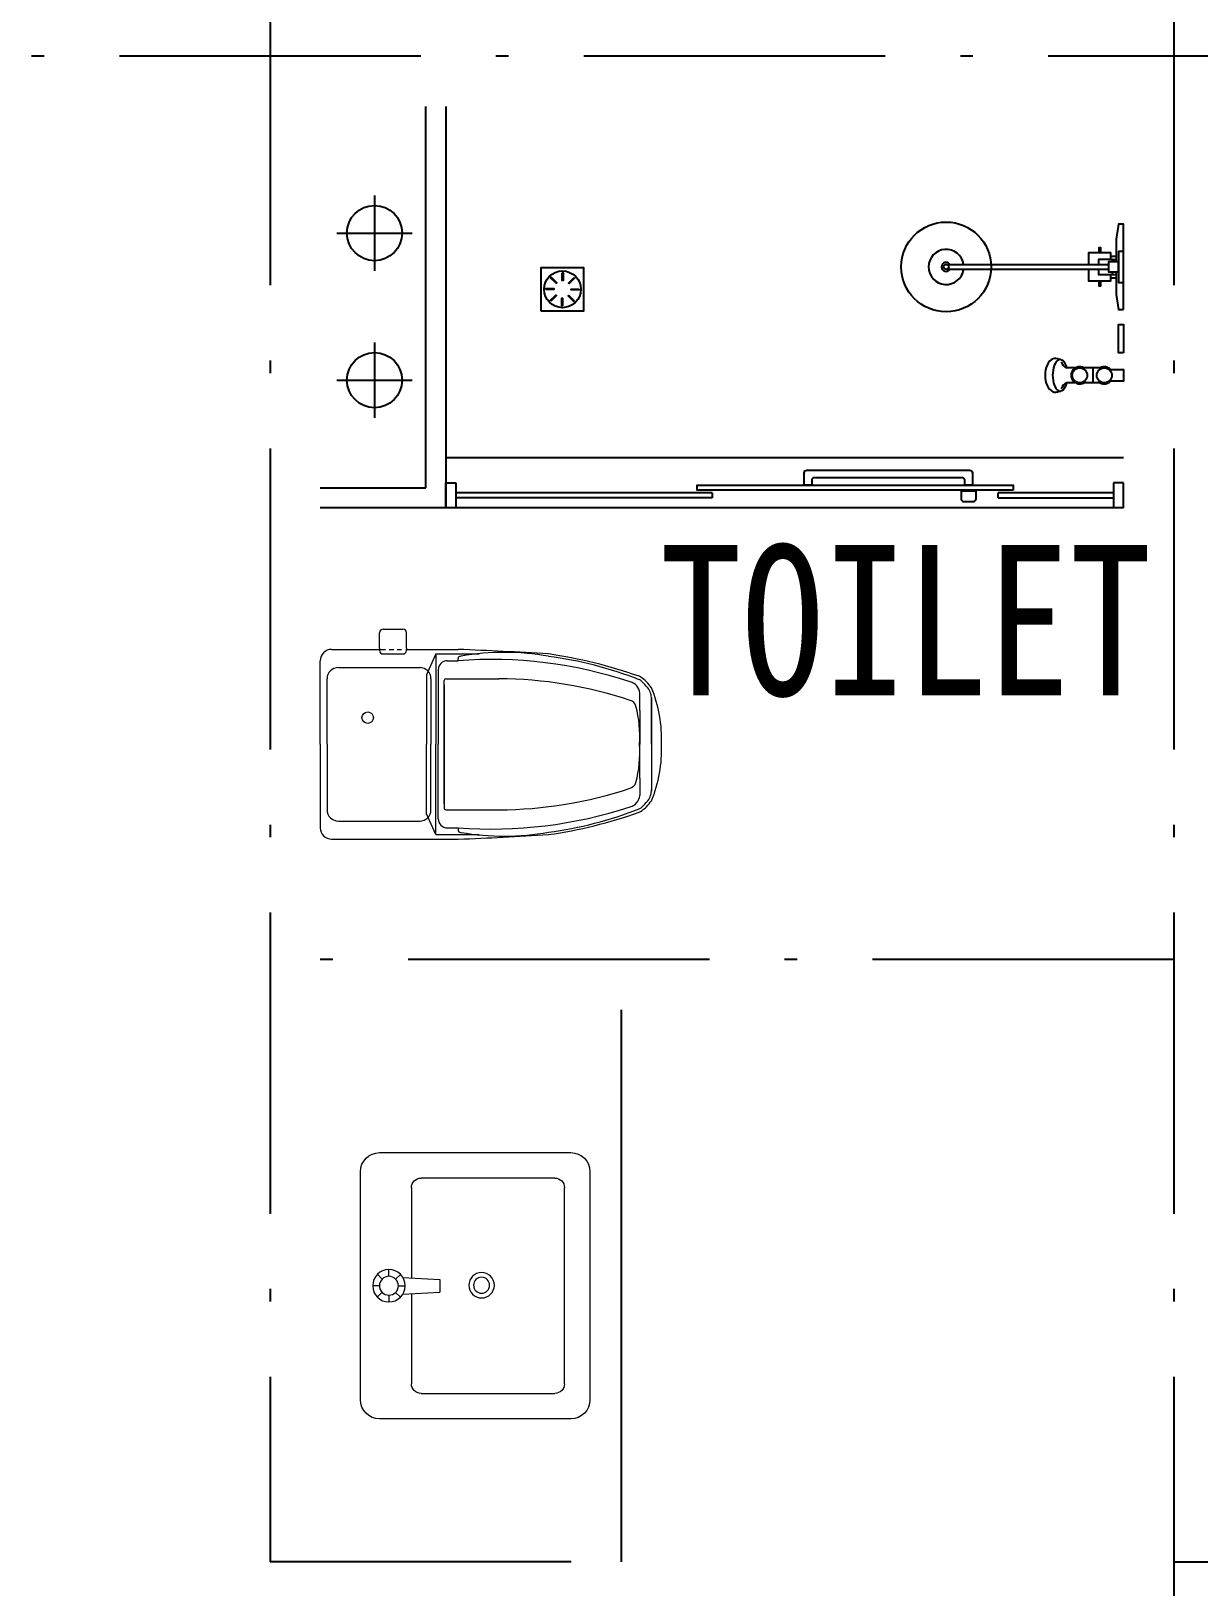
# Model space of a CAD drawing. Extents: x 164940 to 3842273, y 640355 to 1124023.
# Drawn here: x 3656441 to 3658767, y 1102627 to 1105727 of the extents above; entities that cross this region are included whole.
import ezdxf

# ---------------------------------------------------------------- set-up
doc = ezdxf.new("R2010")
doc.units = 0
doc.header["$LTSCALE"] = 1000
doc.header["$MEASUREMENT"] = 0
doc.linetypes.add('ACAD_ISO10W100', pattern=[18.5, 12, -3, 0.5, -3])
doc.linetypes.add('DOTE', pattern=[2.42, 2, -0.2, 0.02, -0.2])
for name, color, linetype in [('-厨卫', 154, 'Continuous'), ('-管井', 228, 'Continuous'), ('DOTE', 1, 'DOTE')]:
    doc.layers.add(name, color=color, linetype=linetype)
doc.layers.add('家具', color=33, linetype='Continuous', lineweight=5)
doc.styles.add('-黑体', font='SIMHEI.TTF', dxfattribs={"width": 0.8})

# ---------------------------------------------------------------- blocks, each defined once
blk = doc.blocks.new('dfdsf')
at = {"layer": '家具'}
for p, q in [((-5626.5, -27307.3), (-6080.7, -27307.3)), ((-6118.8, -27345.4), (-6118.8, -27726.4)), ((-5588.4, -27726.4), (-5588.4, -27345.4)), ((-6080.7, -27764.5), (-5626.5, -27764.5))]:
    blk.add_line(p, q, dxfattribs=at)
at = {"layer": '家具', "color": 8}
for p, q in [((-5866.9, -27350.6), (-5876.4, -27341.1)), ((-5853.6, -27345.2), (-5853.6, -27331.7)), ((-5831.1, -27340.8), (-5840.5, -27350.5)), ((-5872.4, -27364), (-5885.9, -27364)), ((-5834.8, -27364), (-5821.3, -27364)), ((-5866.7, -27377.4), (-5876.1, -27387.1)), ((-5870.1, -27391.7), (-5866.3, -27465.6)), ((-5853.6, -27382.8), (-5853.6, -27396.2)), ((-5837.1, -27391.7), (-5840.9, -27465.6)), ((-5830.8, -27386.8), (-5840.3, -27377.3)), ((-6068, -27694.7), (-6068, -27428)), ((-6049, -27408.9), (-5869.2, -27408.9)), ((-5838, -27408.9), (-5658.2, -27408.9)), ((-5639.2, -27428), (-5639.2, -27694.7)), ((-5866.3, -27465.6), (-5840.9, -27465.6)), ((-5658.2, -27713.7), (-6049, -27713.7))]:
    blk.add_line(p, q, dxfattribs=at)
for centre, radius in [((-5853.6, -27364), 32.3), ((-5853.6, -27364), 18.8), ((-5854.6, -27548.6), 25.4), ((-5854.6, -27548.6), 16)]:
    blk.add_circle(centre, radius, dxfattribs=at)
at = {"layer": '家具'}
for centre, start, end in [((-6080.7, -27345.4), 90, 180), ((-5626.5, -27345.4), 0, 90), ((-6080.7, -27726.4), 180, 270), ((-5626.5, -27726.4), 270, 0)]:
    blk.add_arc(centre, 38.1, start, end, dxfattribs=at)
at = {"layer": '家具', "color": 8}
for centre, start, end in [((-6049, -27428), 90, 180), ((-5658.2, -27428), 0, 90), ((-6049, -27694.7), 180, 270), ((-5658.2, -27694.7), 270, 0)]:
    blk.add_arc(centre, 19.1, start, end, dxfattribs=at)
blk = doc.blocks.new('A$C37A63D83')
at = {"layer": '家具', "color": 8}
for p, q in [((136.4, 659.7), (322.6, 659.7)), ((229.5, 659.7), (136.4, 659.7)), ((152.1, 636.3), (127.6, 636.3)), ((162, 636.3), (152.1, 636.3)), ((162, 636.3), (229.5, 636.3)), ((297, 636.3), (229.5, 636.3)), ((297, 636.3), (306.9, 636.3)), ((306.9, 636.3), (331.4, 636.3)), ((99, 250.2), (99, 355.5)), ((360, 250.2), (360, 355.5)), ((49.5, 230.4), (49.5, 316.4)), ((54, 279), (54, 280.3)), ((63, 274.5), (58.5, 274.5)), ((63, 252.9), (63, 274.5)), ((396, 252.9), (396, 274.5)), ((396, 274.5), (400.5, 274.5)), ((49.5, 230.4), (229.5, 230.4)), ((49.5, 230.4), (90.9, 211.5)), ((81, 234.9), (229.5, 234.9)), ((99, 220.5), (229.5, 220.5)), ((229.5, 246.6), (102.6, 246.6)), ((110.7, 246.6), (229.5, 246.6)), ((229.5, 246.6), (356.4, 246.6)), ((348.3, 246.6), (229.5, 246.6)), ((378, 234.9), (229.5, 234.9)), ((409.5, 230.4), (229.5, 230.4)), ((360, 220.5), (229.5, 220.5)), ((409.5, 230.4), (368.1, 211.5)), ((76.5, 36), (76.5, 198)), ((90.9, 211.5), (229.5, 211.5)), ((368.1, 211.5), (229.5, 211.5)), ((382.5, 36), (382.5, 198)), ((37.8, 171.9), (42.3, 171.9)), ((40.5, 153.1), (40.5, 161.7)), ((49.5, 125.1), (49.5, 164.7)), ((40.5, 137), (40.5, 146.5)), ((40.5, 121.2), (40.5, 129.7)), ((37.8, 117.9), (42.3, 117.9)), ((229.5, 13.5), (99, 13.5)), ((229.5, 13.5), (360, 13.5))]:
    blk.add_line(p, q, dxfattribs=at)
at = {"layer": '家具'}
for p, q in [((409.5, 230.4), (409.5, 316.4)), ((405, 279), (405, 280.3)), ((40.5, 170.1), (40.5, 274.5)), ((418.5, 22.5), (418.5, 274.5)), ((0, 125.1), (0, 164.7)), ((37.8, 171.9), (7.2, 171.9)), ((37.8, 117.9), (7.2, 117.9)), ((40.5, 22.5), (40.5, 122)), ((229.5, 0), (63, 0)), ((229.5, 0), (396, 0))]:
    blk.add_line(p, q, dxfattribs=at)
at = {"layer": '家具', "color": 8}
blk.add_circle((176.4, 94.5), 11.4, dxfattribs=at)
at = {"layer": '家具'}
for centre, radius, start, end in [((159.1, 596.7), 75.7, 123.7473, 147.2649), ((216.6, 423.2), 256.6, 87.121, 112.8427), ((242.4, 423.2), 256.6, 67.1573, 92.879), ((299.9, 596.7), 75.7, 32.7351, 56.2527), ((978.6, 321), 938.6, 160.4627, 171.8238), ((106.7, 630.4), 13.5, 147.2649, 160.4629), ((345.7, 630.4), 13.5, 21.3401, 45.0457), ((352.3, 630.4), 13.5, 19.5371, 32.7351), ((-519.6, 321), 938.7, 8.1773, 19.5371), ((7035.2, 15), 6999.5, 176.39994, 177.87525), ((-6576.2, 15), 6999.5, 2.12475, 3.60006), ((7.2, 164.7), 7.2, 90, 180), ((7.2, 125.1), 7.2, 180, 270), ((63, 22.5), 22.5, 180, 270), ((396, 22.5), 22.5, 270, 0)]:
    blk.add_arc(centre, radius, start, end, dxfattribs=at)
at = {"layer": '家具', "color": 8}
for centre, radius, start, end in [((347, 396.4), 344.2, 131.9223, 134.9543), ((138, 625.7), 34, 87.4207, 128.0687), ((321, 625.7), 34, 51.9313, 92.5793), ((112, 396.4), 344.2, 45.0457, 48.0777), ((823.8, 352.9), 776.2, 158.6599, 172.4763), ((113.3, 630.4), 13.5, 134.9543, 158.6599), ((129.6, 611.1), 25.3, 94.6124, 166.2529), ((159.2, 611.8), 18, 109.1813, 161.5027), ((214.4, 386.4), 250, 86.5925, 104.1516), ((244.6, 386.4), 250, 75.8484, 93.4075), ((299.8, 611.8), 18, 18.4973, 70.8187), ((329.4, 611.1), 25.3, 13.7471, 85.3876), ((-364.8, 352.9), 776.2, 7.5237, 21.3401), ((941.9, 340.4), 881.4, 161.7059, 184.2897), ((933.3, 352.9), 834.3, 161.5027, 179.8181), ((-474.3, 352.9), 834.3, 0.1819, 18.4973), ((-482.9, 340.4), 881.4, 355.7103, 18.2941), ((545.5, 366.9), 499.1, 169.8851, 189.9823), ((-86.5, 366.9), 499.1, 350.0177, 10.1149), ((58.5, 279), 4.5, 180, 270), ((400.5, 279), 4.5, 270, 0), ((81, 252.9), 18, 180, 270), ((102.6, 250.2), 3.6, 180, 270), ((356.4, 250.2), 3.6, 270, 0), ((378, 252.9), 18, 270, 0), ((99, 198), 22.5, 90, 180), ((360, 198), 22.5, 0, 90), ((42.3, 164.7), 7.2, 0, 90), ((42.3, 125.1), 7.2, 270, 0), ((99, 36), 22.5, 180, 270), ((360, 36), 22.5, 270, 0)]:
    blk.add_arc(centre, radius, start, end, dxfattribs=at)

msp = doc.modelspace()

# ---------------------------------------------------------------- linework, layer by layer
at = {"layer": '-厨卫'}
for p, q in [((3658592.3, 1105278.9), (3658602.3, 1105278.9)), ((3658264, 1105262.4), (3658587.3, 1105262.4)), ((3658587.3, 1105252.4), (3658264, 1105252.4)), ((3658595.3, 1105272.4), (3658602.3, 1105272.4)), ((3658592.3, 1105242.4), (3658602.3, 1105242.4)), ((3658592.3, 1105235.9), (3658602.3, 1105235.9)), ((3658579, 1105056.4), (3658504.2, 1105056.4)), ((3658579, 1105026.4), (3658504.2, 1105026.4)), ((3658557, 1105026.4), (3658557, 1105056.4)), ((3658617.3, 1104877.3), (3657267.3, 1104877.3)), ((3657267.3, 1104827.3), (3657287.3, 1104827.3)), ((3657287.3, 1104827.3), (3657287.3, 1104777.3)), ((3658617.3, 1104827.3), (3658597.3, 1104827.3)), ((3658597.3, 1104827.3), (3658597.3, 1104777.3)), ((3658617.3, 1104777.3), (3658617.3, 1104827.3)), ((3657798, 1104807.3), (3657287.3, 1104807.3)), ((3657798, 1104797.3), (3657287.3, 1104797.3)), ((3657798, 1104807.3), (3657798, 1104797.3)), ((3658597.3, 1104807.3), (3658367.3, 1104807.3)), ((3658367.3, 1104797.3), (3658367.3, 1104807.3)), ((3658367.3, 1104797.3), (3658597.3, 1104797.3)), ((3658617.3, 1104777.3), (3657017.3, 1104777.3)), ((3657617.3, 1102677.3), (3657617.3, 1103777.3))]:
    msp.add_line(p, q, dxfattribs=at)
for points in [[(3658617.3, 1105172.4), (3658617.3, 1105342.4), (3658607.3, 1105342.4), (3658602.3, 1105312.7), (3658602.3, 1105267.4)], [(3658592.3, 1105272.4), (3658592.3, 1105285.4), (3658547.3, 1105285.4), (3658547.3, 1105262.4)], [(3658571.8, 1105285.4), (3658571.8, 1105295.4), (3658567.8, 1105295.4), (3658567.8, 1105285.4)], [(3658547.3, 1105252.4), (3658547.3, 1105229.4), (3658592.3, 1105229.4), (3658592.3, 1105242.4)], [(3658595.3, 1105267.4), (3658595.3, 1105272.4), (3658567.3, 1105272.4), (3658567.3, 1105262.4)], [(3658567.3, 1105252.4), (3658567.3, 1105242.4), (3658595.3, 1105242.4), (3658595.3, 1105247.4)], [(3658602.3, 1105247.4), (3658602.3, 1105202.2), (3658607.3, 1105172.4), (3658617.3, 1105172.4)], [(3658567.8, 1105229.4), (3658567.8, 1105219.4), (3658571.8, 1105219.4), (3658571.8, 1105229.4)], [(3658588.4, 1105053.1), (3658617.3, 1105053.1), (3658617.3, 1105029.7), (3658588.4, 1105029.7)]]:
    msp.add_lwpolyline(points, dxfattribs=at)
for points in [[(3658617.3, 1105288.4), (3658607.3, 1105288.4), (3658607.3, 1105226.4), (3658617.3, 1105226.4)], [(3657456.8, 1105169.9), (3657542.6, 1105169.9), (3657542.6, 1105255.7), (3657456.8, 1105255.7)], [(3657499.3, 1105245.8), (3657501, 1105245.8), (3657501, 1105230.2), (3657499.3, 1105230.2)], [(3658607.3, 1105267.4), (3658587.3, 1105267.4), (3658587.3, 1105247.4), (3658607.3, 1105247.4)], [(3657466.7, 1105212.4), (3657466.7, 1105214.1), (3657482.3, 1105214.1), (3657482.3, 1105212.4)], [(3657476.1, 1105235.8), (3657477.3, 1105237), (3657488.3, 1105226), (3657487.1, 1105224.8)], [(3657522.7, 1105236.3), (3657523.9, 1105235.2), (3657512.9, 1105224.2), (3657511.7, 1105225.3)], [(3657532.7, 1105213.1), (3657532.7, 1105211.5), (3657517.1, 1105211.5), (3657517.1, 1105213.1)], [(3657476.6, 1105189.2), (3657475.4, 1105190.4), (3657486.4, 1105201.4), (3657487.6, 1105200.2)], [(3657500, 1105179.8), (3657498.4, 1105179.8), (3657498.4, 1105195.4), (3657500, 1105195.4)], [(3657523.2, 1105189.7), (3657522.1, 1105188.5), (3657511.1, 1105199.5), (3657512.2, 1105200.7)], [(3658617.3, 1105086.4), (3658607.3, 1105086.4), (3658607.3, 1105142.4), (3658617.3, 1105142.4)], [(3658397.3, 1104812.3), (3657768, 1104812.3), (3657768, 1104822.3), (3658397.3, 1104822.3)]]:
    msp.add_lwpolyline(points, close=True, dxfattribs=at)
msp.add_lwpolyline([(3658301.2, 1104822.3), (3658301.2, 1104832.3, 0.414214), (3658296.2, 1104837.3), (3658001.2, 1104837.3, 0.414214), (3657996.2, 1104832.3), (3657996.2, 1104822.3), (3657981.2, 1104822.3), (3657981.2, 1104847.3, -0.414214), (3657986.2, 1104852.3), (3658311.2, 1104852.3, -0.414214), (3658316.2, 1104847.3), (3658316.2, 1104822.3), (3658301.2, 1104822.3)], format="xyb", dxfattribs=at)
msp.add_lwpolyline([(3658323.7, 1104810.3), (3658293.7, 1104810.3), (3658293.7, 1104795.3, 0.414214), (3658298.7, 1104790.3), (3658318.7, 1104790.3, 0.414214), (3658323.7, 1104795.3)], format="xyb", close=True, dxfattribs=at)
for centre, radius in [((3658264, 1105257.4), 89.5), ((3657499.7, 1105212.8), 36.6), ((3658264, 1105257.4), 5), ((3658530, 1105041.4), 15), ((3658579, 1105041.4), 15)]:
    msp.add_circle(centre, radius, dxfattribs=at)
for centre, radius, start, end in [((3658264, 1105257.4), 35, 8.2132, 351.7868), ((3658264, 1105257.4), 9, 33.749, 326.251), ((3658510.2, 1105073), 17.7, 196.4181, 250.3267), ((3658530, 1105041.4), 17, 61.9275, 298.0725), ((3658579, 1105041.4), 17, 43.3359, 118.0725), ((3658510.2, 1105009.8), 17.7, 109.6733, 163.5819), ((3658579, 1105041.4), 17, 241.9275, 316.6641)]:
    msp.add_arc(centre, radius, start, end, dxfattribs=at)
for centre, major_axis, ratio, start_param, end_param in [((3658481.5, 1105041.4), (0, 33.6), 0.612909, -0.37962, 3.521213), ((3658491, 1105041.4), (0, 31.4), 0.47884, -1.072899, 4.214492)]:
    msp.add_ellipse(centre, major_axis=major_axis, ratio=ratio, start_param=start_param, end_param=end_param, dxfattribs=at)
at = {"layer": '-管井'}
for p, q in [((3657227.3, 1104817.3), (3657227.3, 1105577.3)), ((3657267.3, 1105577.3), (3657267.3, 1104777.3)), ((3657125.4, 1105399.8), (3657125.4, 1105249.8)), ((3657050.4, 1105324.8), (3657200.4, 1105324.8)), ((3657125.4, 1105106.8), (3657125.4, 1104956.8)), ((3657050.4, 1105031.8), (3657200.4, 1105031.8)), ((3657017.3, 1104817.3), (3657227.3, 1104817.3)), ((3657267.3, 1104777.3), (3657267.3, 1104827.3))]:
    msp.add_line(p, q, dxfattribs=at)
for centre in [(3657125.4, 1105324.8), (3657125.4, 1105031.8)]:
    msp.add_circle(centre, 55, dxfattribs=at)
at = {"layer": 'DOTE', "linetype": 'ACAD_ISO10W100', "ltscale": 0.05}
for p, q in [((3656917.3, 1110445.9), (3656917.3, 1102677.3)), ((3658717.3, 1110445.9), (3658717.3, 1102677.3)), ((3664617.3, 1105677.3), (3653317.3, 1105677.3)), ((3658717.3, 1103877.3), (3656917.3, 1103877.3)), ((3657517.3, 1102677.3), (3656917.3, 1102677.3)), ((3658717.3, 1102677.3), (3664617.3, 1102677.3)), ((3658717.3, 1102677.3), (3658717.3, 1100277.3))]:
    msp.add_line(p, q, dxfattribs=at)

# ---------------------------------------------------------------- block references
at = {"layer": '-厨卫', "rotation": 269.9999999466392}
msp.add_blockref('A$C37A63D83', (3657017.3, 1104535.7, 0), dxfattribs=at)
at = {"layer": '-厨卫', "xscale": -1, "rotation": 90.00000005336084}
msp.add_blockref('dfdsf', (3629790, 1097373.7), dxfattribs=at)

# ---------------------------------------------------------------- texts
at = {"style": '-黑体', "width": 0.8}
msp.add_text('TOILET', height=300, rotation=360, dxfattribs=at).set_placement((3657693.7, 1104403.5))

doc.saveas('drawing.dxf')
